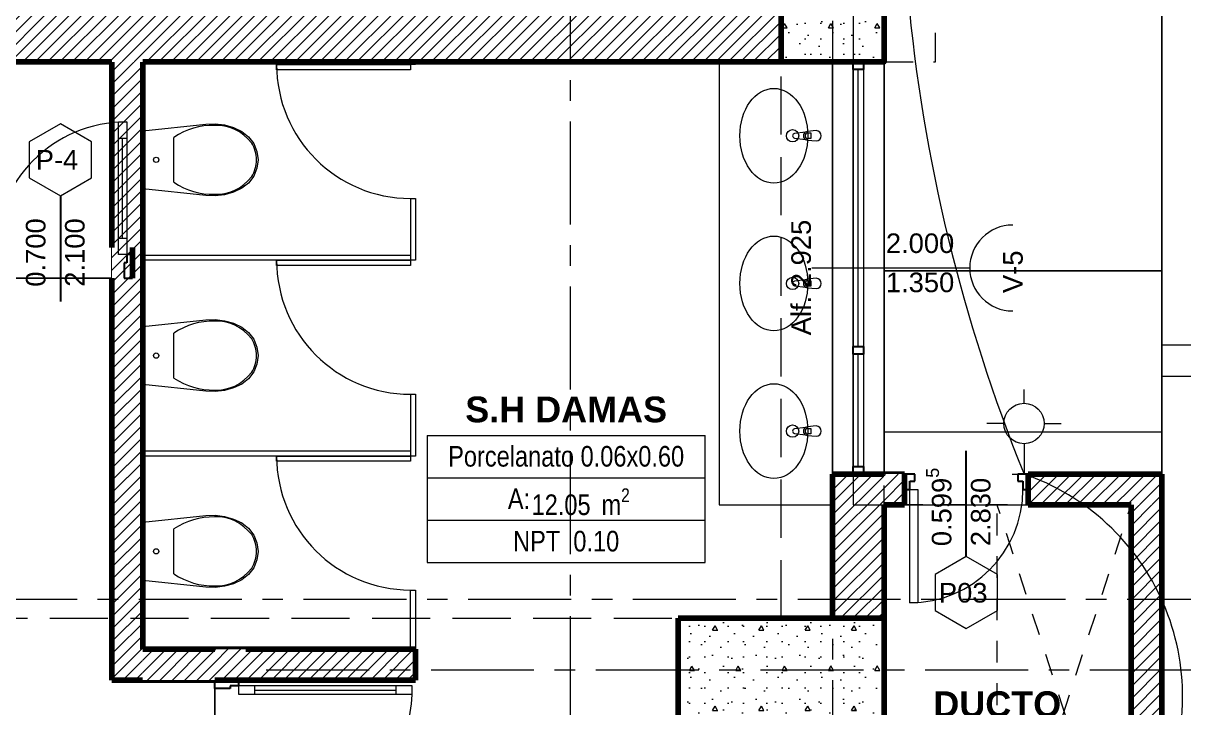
# Model space of a CAD drawing. Header units: inches. Extents: x 2704.1 to 2801.6, y 2415.6 to 2497.
# Drawn here: x 2760.24 to 2765.88, y 2442.35 to 2445.67 of the extents above; entities that cross this region are included whole.
import ezdxf
from ezdxf.lldxf.tags import DXFTag

# ---------------------------------------------------------------- set-up
doc = ezdxf.new("R2010")
doc.units = ezdxf.units.IN
doc.set_wipeout_variables(frame=1)
for name, pattern in [('Hidden Line', [0.391222, 0.282222, -0.109]), ('Línea Oculta', [0.195611, 0.141111, -0.0545]), ('Oculto', [0.15875, 0.105833, -0.052917]), ('Punto & Raya', [0.65, 0.5, -0.075, 0, -0.075]), ('Rayas', [0.1, 0.05, -0.05]), ('Wipeout_Contour', [1, 0, -1])]:
    doc.linetypes.add(name, pattern=pattern)
doc.layers.add('00_IE_Luminarias', color=6, linetype='Continuous', lineweight=30)
doc.layers.add('ALUMBRADO_PVC', color=6, linetype='PVC1', lineweight=30)
for name, color, linetype in [('02 _ ARQ _ ALB _ Ejes Generales', 7, 'Continuous'), ('02 _ ARQ _ ZON _ Espacio.3D', 7, 'Continuous'), ('08 _ STR _ EXT _ 06 Columnas', 7, 'Continuous'), ('08 _ STR _ EXT _ 07 Losa Aligerada', 7, 'Continuous'), ('08 _ STR _ EXT _ 09 Vigas', 7, 'Continuous'), ('08 _ STR _ EXT _ 10 Vereda Exterior', 7, 'Continuous'), ('08 _ STR _ EXT _ Estacionamiento-Pavimento', 7, 'Continuous'), ('Dibujo 2D - General', 7, 'Continuous'), ('ESQUEMAS', 7, 'Continuous'), ('Estructura - 03 LOSA', 7, 'Continuous'), ('Estructura - 04 MURO', 7, 'Continuous'), ('Interior - Equipamiento', 7, 'Continuous'), ('Interior - Sanitarios', 7, 'Continuous'), ('Marcador - Secciones', 251, 'Continuous'), ('Notas - Textos', 7, 'Continuous')]:
    doc.layers.add(name, color=color, linetype=linetype)
doc.styles.add('Estilo_Generado_4', font='swisse.ttf')
doc.styles.add('Estilo_Generado_8', font='arialbd.ttf')
doc.styles.add('Estilo_Generado_9', font='ARIALN.TTF')
doc.styles.add('{18b73a54-fa43-428c-adcb-c1c7bbdf2c84}', font='Simplex.shx')
tags = doc.linetypes.add('PVC1', pattern='A,1,-0.19772,["PVC",{18b73a54-fa43-428c-adcb-c1c7bbdf2c84},S=0.13,R=0,X=0,Y=-0.061851],-0.507647', length=1.705367).pattern_tags.tags
tags[6] = DXFTag(74, 10)
pattern_1 = [(45, (2712.85563, 2425.385773), (-0.030052038, 0.030052038), [])]
pattern_2 = [(0, (2712.85563, 2425.38577), (0, 0.3897114), [0.024375, -0.200625]), (0, (2712.96813, 2425.58063), (0, 0.3897114), [0.024375, -0.200625]), (60, (2712.85563, 2425.38577), (-0.3375, 0.1948557), [0.024375, -0.200625]), (60, (2713.08063, 2425.38577), (-0.3375, 0.1948557), [0.024375, -0.200625]), (120, (2712.88, 2425.38577), (0.3375, 0.1948557), [0.024375, -0.200625]), (120, (2713.105, 2425.38577), (0.3375, 0.1948557), [0.024375, -0.200625]), (0, (2712.85563, 2425.42327), (0, 0.075), [0, -0.075, 0, -0.1125]), (45, (2712.89313, 2425.42327), (-0.05303301, 0.05303301), [0, -0.05625, 0, -0.09375])]

# ---------------------------------------------------------------- blocks, each defined once
blk = doc.blocks.new('ss')
at = {"layer": '00_IE_Luminarias', "linetype": 'Continuous', "lineweight": 13}
for p, q in [((-785.2422, -1530.1635, 0), (-785.2422, -1530.0807, 0)), ((-784.997, -1530.3193, 0), (-784.997, -1530.2039, 0)), ((-785.3403, -1530.2616, 0), (-785.4071, -1530.2616, 0)), ((-785.1441, -1530.2616, 0), (-784.997, -1530.2616, 0)), ((-785.2422, -1530.3597, 0), (-785.2422, -1530.4425, 0))]:
    blk.add_line(p, q, dxfattribs=at)
blk.add_circle((-785.2422, -1530.2616, 0), 0.0981, dxfattribs=at)

msp = doc.modelspace()

# ---------------------------------------------------------------- hatches: boundary and pattern name
at = {"layer": '08 _ STR _ EXT _ 10 Vereda Exterior', "linetype": 'Continuous', "lineweight": 13}
h = msp.add_hatch(dxfattribs=at)
h.set_pattern_fill('RETÍCULA_100X100_0002', color=251, style=0, pattern_type=2)
h.set_pattern_definition([(360, (2716.613, 2443.6885), (0, 2.53199), []), (90, (2716.613, 2443.6885), (-3.6, 0), [])])
h.paths.add_polyline_path([(2715.0256, 2429.0071), (2717.1469, 2426.8858), (2722.1756, 2426.8858), (2722.1756, 2431.8858), (2753.3756, 2431.8858), (2753.3756, 2426.8858), (2765.7756, 2426.8858), (2765.7756, 2444.4717), (2764.4256, 2444.4717), (2764.4256, 2432.5858), (2721.9256, 2432.5858), (2721.9256, 2433.2358), (2719.3758, 2433.2358, -0.414214), (2719.1257, 2433.4858), (2719.1257, 2434.2358, -0.414213), (2719.3758, 2434.4858), (2721.9256, 2434.4858), (2721.9256, 2437.3858), (2719.3758, 2437.3858, -0.414214), (2719.1257, 2437.6358), (2719.1257, 2438.3858, -0.414213), (2719.3758, 2438.6358), (2721.9256, 2438.6358), (2721.9256, 2441.5358), (2719.3757, 2441.5358, -0.414214), (2719.1257, 2441.7858), (2719.1257, 2442.5358, -0.414213), (2719.3757, 2442.7858), (2721.6256, 2442.7858), (2721.6262, 2446.4357), (2715.0256, 2446.4357)])

# ---------------------------------------------------------------- linework, layer by layer
at = {"layer": '02 _ ARQ _ ZON _ Espacio.3D', "color": 252, "linetype": 'Continuous', "lineweight": 13}
for p, q in [((2762.2067, 2443.6735), (2762.2067, 2443.0559)), ((2762.2067, 2443.6735), (2763.557, 2443.6735)), ((2763.557, 2443.0559), (2763.557, 2443.6735)), ((2762.2067, 2443.4677), (2763.557, 2443.4677)), ((2762.2067, 2443.2618), (2763.557, 2443.2618)), ((2762.2067, 2443.0559), (2763.557, 2443.0559))]:
    msp.add_line(p, q, dxfattribs=at)
at = {"layer": '02 _ ARQ _ ZON _ Espacio.3D', "color": 254, "linetype": 'Continuous', "lineweight": 0, "flags": 128}
msp.add_lwpolyline([(2750.6256, 2432.8358), (2756.5256, 2432.8358), (2756.5256, 2433.0858), (2756.9256, 2433.0858), (2756.9256, 2433.4858), (2757.1756, 2433.4858), (2757.1756, 2441.4858), (2756.9256, 2441.4858), (2756.9256, 2442.2858), (2756.3256, 2442.2858), (2756.3256, 2442.7858), (2757.4256, 2442.7858), (2757.4256, 2441.6358), (2758.6256, 2441.6358), (2758.6256, 2440.923), (2760.2756, 2440.923), (2760.2756, 2440.5795), (2761.1756, 2440.5795), (2761.1756, 2440.923), (2761.1756, 2442.4858), (2760.6756, 2442.4858), (2760.6756, 2444.4358), (2758.5359, 2444.4358), (2758.5359, 2445.7358)], dxfattribs=at)
at = {"layer": '02 _ ARQ _ ZON _ Espacio.3D', "color": 9, "linetype": 'Continuous', "lineweight": 5, "flags": 128}
for points in [[(2758.6859, 2445.4858), (2758.6859, 2444.5858), (2759.9756, 2444.5858), (2759.9756, 2444.4358), (2760.6756, 2444.4358), (2760.6756, 2445.4858)], [(2760.8256, 2445.4858), (2760.8256, 2442.6357), (2762.1506, 2442.6357), (2762.1506, 2442.4857), (2761.1756, 2442.4857), (2761.1756, 2441.5857), (2764.1756, 2441.5857), (2764.1756, 2441.7858), (2763.9256, 2441.7858), (2763.9256, 2442.2858), (2763.4256, 2442.2858), (2763.4256, 2442.7858), (2764.1756, 2442.7858), (2764.1756, 2445.4858)]]:
    msp.add_lwpolyline(points, close=True, dxfattribs=at)
at = {"layer": '08 _ STR _ EXT _ 07 Losa Aligerada', "color": 254, "linetype": 'Rayas', "lineweight": 18, "flags": 128}
msp.add_lwpolyline([(2721.0256, 2453.325), (2720.5256, 2453.325), (2720.5256, 2431.1858), (2738.0909, 2431.1858), (2738.0909, 2432.5858), (2743.2871, 2432.5858), (2743.2871, 2431.3863), (2749.9256, 2431.3863), (2749.9256, 2428.7611), (2757.4256, 2428.7611), (2757.4256, 2431.4358), (2765.1756, 2431.4358), (2765.1756, 2440.3857), (2764.4256, 2440.3857), (2764.4256, 2443.4858), (2764.4256, 2443.4858), (2764.4256, 2445.7358), (2759.5256, 2445.7358), (2759.5256, 2447.7358), (2759.5256, 2447.9858), (2759.5256, 2449.8858), (2759.5256, 2450.1358), (2759.5256, 2452.1358), (2764.4256, 2452.1358), (2764.4256, 2455.0858), (2764.4256, 2455.0858), (2764.4256, 2460.5863), (2765.3756, 2460.5863), (2765.3756, 2466.4858), (2751.8109, 2466.4858), (2751.8109, 2466.1859), (2746.9035, 2466.1859), (2746.9035, 2465.8859), (2736.2256, 2465.8859), (2736.2256, 2469.2593), (2729.1255, 2469.2593), (2729.1255, 2465.2858), (2723.9757, 2465.2858), (2723.9757, 2466.3358), (2720.8756, 2466.3358), (2720.8756, 2463.0857), (2721.9256, 2463.0857), (2721.9256, 2459.2858), (2721.0256, 2459.2858)], close=True, dxfattribs=at)
at = {"layer": '08 _ STR _ EXT _ 07 Losa Aligerada', "color": 254, "linetype": 'Continuous', "lineweight": 18, "flags": 128}
msp.add_lwpolyline([(2721.9256, 2432.5858), (2764.4256, 2432.5858), (2764.4256, 2465.2858), (2721.9256, 2465.2858)], dxfattribs=at)
at = {"layer": '08 _ STR _ EXT _ 10 Vereda Exterior', "color": 7, "linetype": 'Continuous', "lineweight": 18, "flags": 128}
msp.add_lwpolyline([(2722.1756, 2431.8858), (2753.3756, 2431.8858), (2753.3756, 2426.8858), (2765.7756, 2426.8858), (2765.7756, 2444.4717), (2764.4256, 2444.4717), (2764.4256, 2432.5858), (2721.9256, 2432.5858)], dxfattribs=at)
at = {"layer": '08 _ STR _ EXT _ Estacionamiento-Pavimento', "color": 7, "linetype": 'Continuous', "lineweight": 18, "flags": 128}
msp.add_lwpolyline([(2721.9256, 2466.2358), (2765.7756, 2466.2358), (2765.7756, 2426.8858), (2782.6256, 2426.8858), (2782.6256, 2472.1702), (2769.0756, 2472.323), (2769.0756, 2476.2358), (2721.9256, 2476.2358)], close=True, dxfattribs=at)
at = {"layer": 'Dibujo 2D - General', "color": 252, "linetype": 'Oculto', "lineweight": 13}
msp.add_line((2764.9756, 2441.3357), (2764.9756, 2443.3357), dxfattribs=at)
at = {"layer": 'Estructura - 03 LOSA', "color": 7, "linetype": 'Continuous', "lineweight": 18, "flags": 128}
msp.add_lwpolyline([(2764.4256, 2465.2858), (2764.4256, 2444.4717), (2765.7756, 2444.4717), (2765.7756, 2466.2358)], dxfattribs=at)
at = {"layer": 'Estructura - 04 MURO', "color": 7, "linetype": 'Continuous', "lineweight": 80}
msp.add_line((2764.4256, 2445.4858), (2764.1756, 2445.4858), dxfattribs=at)
at = {"layer": 'Estructura - 04 MURO', "color": 165, "linetype": 'Continuous', "lineweight": 25}
for p, q in [((2764.2756, 2445.4483), (2764.2756, 2445.4858)), ((2764.3256, 2445.4483), (2764.2756, 2445.4483)), ((2764.3256, 2445.4858), (2764.3256, 2445.4483)), ((2764.2756, 2444.067), (2764.2756, 2444.1045)), ((2764.2756, 2444.1045), (2764.3256, 2444.1045)), ((2764.3256, 2444.1045), (2764.3256, 2444.067)), ((2764.3256, 2444.067), (2764.2756, 2444.067)), ((2764.2756, 2443.5233), (2764.3256, 2443.5233)), ((2764.5756, 2443.4508), (2764.5756, 2443.4858)), ((2765.0753, 2443.4858), (2765.0753, 2443.4508)), ((2761.2506, 2442.4456), (2761.1756, 2442.4456))]:
    msp.add_line(p, q, dxfattribs=at)
at = {"layer": 'Estructura - 04 MURO', "color": 165, "linetype": 'Continuous', "lineweight": 15}
for p, q in [((2764.2756, 2444.1045), (2764.2756, 2445.4483)), ((2764.3006, 2444.1045), (2764.3006, 2445.4483)), ((2764.3256, 2445.4483), (2764.3256, 2444.1045)), ((2764.8421, 2444.4858), (2764.0756, 2444.4858)), ((2764.2756, 2443.5233), (2764.2756, 2444.067)), ((2764.3006, 2443.5233), (2764.3006, 2444.067)), ((2764.3256, 2444.067), (2764.3256, 2443.5233)), ((2764.5906, 2443.4108), (2764.5906, 2442.8612)), ((2764.5906, 2442.8612), (2764.5506, 2442.8612)), ((2761.2906, 2442.4176), (2762.1346, 2442.4176))]:
    msp.add_line(p, q, dxfattribs=at)
at = {"layer": 'Estructura - 04 MURO', "color": 152, "linetype": 'Continuous', "lineweight": 25}
for p, q in [((2760.4256, 2444.8358), (2760.4256, 2444.3233)), ((2764.8254, 2443.0858), (2764.8254, 2443.5983))]:
    msp.add_line(p, q, dxfattribs=at)
at = {"layer": 'Estructura - 04 MURO', "color": 251, "linetype": 'Línea Oculta', "lineweight": 13, "flags": 128}
for points in [[(2764.6756, 2445.4858), (2764.6756, 2452.3858)], [(2764.4256, 2445.4858), (2764.6756, 2445.4858)]]:
    msp.add_lwpolyline(points, dxfattribs=at)
at = {"layer": 'Estructura - 04 MURO', "color": 251, "linetype": 'Continuous', "lineweight": 13, "flags": 128}
for points in [[(2760.4256, 2445.1858), (2760.274, 2445.0983), (2760.274, 2444.9233), (2760.4256, 2444.8358), (2760.5771, 2444.9233), (2760.5771, 2445.0983)], [(2764.8254, 2442.7358), (2764.977, 2442.8233), (2764.977, 2442.9983), (2764.8254, 2443.0858), (2764.6739, 2442.9983), (2764.6739, 2442.8233)]]:
    msp.add_lwpolyline(points, close=True, dxfattribs=at)
msp.add_lwpolyline([(2765.0506, 2444.6943, 1), (2765.0506, 2444.2774)], format="xyb", dxfattribs=at)
at = {"layer": 'Estructura - 04 MURO', "color": 165, "linetype": 'Continuous', "lineweight": 15, "flags": 128}
msp.add_lwpolyline([(2761.3706, 2442.4376), (2762.0546, 2442.4376)], dxfattribs=at)
at = {"layer": 'Interior - Equipamiento', "color": 175, "linetype": 'Continuous', "lineweight": 13, "flags": 128}
msp.add_lwpolyline([(2770.7756, 2443.9608), (2770.7756, 2444.1108), (2765.7756, 2444.1108), (2765.7756, 2443.9608)], close=True, dxfattribs=at)
at = {"layer": 'Interior - Sanitarios', "color": 205, "linetype": 'Continuous', "lineweight": 13}
for p, q in [((2763.6256, 2445.4857), (2763.6256, 2443.3358)), ((2763.6256, 2445.4857), (2764.1756, 2445.4857)), ((2764.1756, 2445.4857), (2764.1756, 2443.3358)), ((2764.0558, 2445.141), (2764.0707, 2445.141)), ((2764.0707, 2445.1138), (2764.0558, 2445.1138)), ((2764.0707, 2445.141), (2764.0707, 2445.1138)), ((2764.0558, 2444.4243), (2764.0707, 2444.4243)), ((2764.0707, 2444.4243), (2764.0707, 2444.3971)), ((2764.0707, 2444.3971), (2764.0558, 2444.3971)), ((2764.0558, 2443.7077), (2764.0707, 2443.7077)), ((2764.0707, 2443.7077), (2764.0707, 2443.6805)), ((2764.0707, 2443.6805), (2764.0558, 2443.6805)), ((2763.6256, 2443.3358), (2764.1756, 2443.3358))]:
    msp.add_line(p, q, dxfattribs=at)
at = {"layer": 'Interior - Sanitarios', "color": 251, "linetype": 'Continuous', "lineweight": 13}
for p, q in [((2760.977, 2445.0107), (2760.977, 2445.1196)), ((2760.977, 2444.9018), (2760.977, 2445.0107)), ((2760.977, 2444.0607), (2760.977, 2444.1696)), ((2760.977, 2443.9518), (2760.977, 2444.0607)), ((2760.977, 2443.1107), (2760.977, 2443.2196)), ((2760.977, 2443.0018), (2760.977, 2443.1107))]:
    msp.add_line(p, q, dxfattribs=at)
at = {"layer": 'Interior - Sanitarios', "color": 175, "linetype": 'Continuous', "lineweight": 13}
for p, q in [((2762.1256, 2444.8232), (2762.1506, 2444.8232)), ((2762.1256, 2444.8232), (2762.1256, 2444.5232)), ((2762.1506, 2444.8232), (2762.1506, 2444.5232)), ((2762.1256, 2443.8732), (2762.1506, 2443.8732)), ((2762.1256, 2443.8732), (2762.1256, 2443.5732)), ((2762.1506, 2443.8732), (2762.1506, 2443.5732))]:
    msp.add_line(p, q, dxfattribs=at)
at = {"layer": 'Interior - Sanitarios', "color": 7, "linetype": 'Continuous', "lineweight": 13, "flags": 128}
for points in [[(2762.1256, 2445.4482), (2761.4756, 2445.4482), (2761.4756, 2445.4732), (2762.1256, 2445.4732)], [(2762.1256, 2444.4982), (2761.4756, 2444.4982), (2761.4756, 2444.5232), (2762.1256, 2444.5232)], [(2762.1256, 2443.5482), (2761.4756, 2443.5482), (2761.4756, 2443.5732), (2762.1256, 2443.5732)]]:
    msp.add_lwpolyline(points, close=True, dxfattribs=at)
at = {"layer": 'Interior - Sanitarios', "color": 175, "linetype": 'Continuous', "lineweight": 13, "flags": 128}
for points in [[(2762.1506, 2445.4732), (2762.1256, 2445.4732), (2762.1256, 2445.4857), (2762.1506, 2445.4857)], [(2762.1506, 2442.6357), (2762.1256, 2442.6357), (2762.1256, 2442.9232), (2762.1506, 2442.9232)]]:
    msp.add_lwpolyline(points, close=True, dxfattribs=at)
at = {"layer": 'Interior - Sanitarios', "color": 251, "linetype": 'Continuous', "lineweight": 13, "flags": 128}
for points in [[(2761.2223, 2445.1801), (2761.2659, 2445.1677), (2761.3069, 2445.1487), (2761.3395, 2445.1231), (2761.3644, 2445.0901), (2761.3802, 2445.0518), (2761.3856, 2445.0107), (2761.3802, 2444.9697), (2761.3644, 2444.9313), (2761.3395, 2444.8983), (2761.3069, 2444.8727), (2761.2659, 2444.8537), (2761.2223, 2444.8413), (2761.1774, 2444.8358), (2761.1322, 2444.8374), (2760.8256, 2444.8697), (2760.8256, 2445.1517), (2761.1322, 2445.1841), (2761.1774, 2445.1856)], [(2761.2223, 2444.2301), (2761.2659, 2444.2177), (2761.3069, 2444.1987), (2761.3395, 2444.1731), (2761.3644, 2444.1401), (2761.3802, 2444.1018), (2761.3856, 2444.0607), (2761.3802, 2444.0197), (2761.3644, 2443.9813), (2761.3395, 2443.9483), (2761.3069, 2443.9227), (2761.2659, 2443.9037), (2761.2223, 2443.8913), (2761.1774, 2443.8858), (2761.1322, 2443.8874), (2760.8256, 2443.9197), (2760.8256, 2444.2017), (2761.1322, 2444.2341), (2761.1774, 2444.2356)], [(2761.2223, 2443.2801), (2761.2659, 2443.2677), (2761.3069, 2443.2487), (2761.3395, 2443.2231), (2761.3644, 2443.1901), (2761.3802, 2443.1518), (2761.3856, 2443.1107), (2761.3802, 2443.0697), (2761.3644, 2443.0313), (2761.3395, 2442.9983), (2761.3069, 2442.9727), (2761.2659, 2442.9537), (2761.2223, 2442.9413), (2761.1774, 2442.9358), (2761.1322, 2442.9374), (2760.8256, 2442.9697), (2760.8256, 2443.2517), (2761.1322, 2443.2841), (2761.1774, 2443.2856)]]:
    msp.add_lwpolyline(points, close=True, dxfattribs=at)
at = {"layer": 'Interior - Sanitarios', "color": 205, "linetype": 'Continuous', "lineweight": 13, "flags": 128}
for points in [[(2764.0956, 2445.1524), (2764.0536, 2445.1484, 0.12102), (2764.0441, 2445.1451), (2763.9912, 2445.1385, 0.882566), (2763.9912, 2445.1163), (2764.0441, 2445.1097, 0.12102), (2764.0536, 2445.1064), (2764.0956, 2445.1024, 1)], [(2764.0956, 2444.4357), (2764.0536, 2444.4317, 0.12102), (2764.0441, 2444.4285), (2763.9912, 2444.4218, 0.882566), (2763.9912, 2444.3996), (2764.0441, 2444.393, 0.12102), (2764.0536, 2444.3897), (2764.0956, 2444.3857, 1)], [(2764.0956, 2443.7191), (2764.0536, 2443.7151, 0.12102), (2764.0441, 2443.7118), (2763.9912, 2443.7052, 0.882566), (2763.9912, 2443.683), (2764.0441, 2443.6764, 0.12102), (2764.0536, 2443.6731), (2764.0956, 2443.6691, 1)]]:
    msp.add_lwpolyline(points, format="xyb", close=True, dxfattribs=at)
at = {"layer": 'Interior - Sanitarios', "color": 175, "linetype": 'Continuous', "lineweight": 13, "flags": 128}
for points in [[(2760.8256, 2444.5232), (2760.8256, 2444.5482), (2762.1256, 2444.5482)], [(2760.8256, 2443.5732), (2760.8256, 2443.5982), (2762.1256, 2443.5982)]]:
    msp.add_lwpolyline(points, dxfattribs=at)
at = {"layer": 'Interior - Sanitarios', "color": 205, "linetype": 'Continuous', "lineweight": 13}
for centre in [(2763.9817, 2445.1274), (2763.9817, 2444.4107), (2763.9817, 2443.6941)]:
    msp.add_circle(centre, 0.03, dxfattribs=at)
at = {"layer": 'Interior - Sanitarios', "color": 251, "linetype": 'Continuous', "lineweight": 13}
for centre in [(2760.8906, 2445.0107), (2760.8906, 2444.0607), (2760.8906, 2443.1107)]:
    msp.add_circle(centre, 0.0127, dxfattribs=at)
at = {"layer": 'Interior - Sanitarios', "color": 175, "linetype": 'Continuous', "lineweight": 13}
for centre, radius, start, end in [((2762.1256, 2445.4732), 0.65, 180, 270), ((2764.0555, 2445.1274), 0.0211, 122.771, 237.229), ((2764.0558, 2445.1274), 0.0136, 90, 270), ((2762.1256, 2444.5232), 0.65, 180, 270), ((2764.0555, 2444.4107), 0.0211, 122.771, 237.229), ((2764.0558, 2444.4107), 0.0136, 90, 270), ((2764.0555, 2443.6941), 0.0211, 122.771, 237.229), ((2764.0558, 2443.6941), 0.0136, 90, 270), ((2762.1256, 2443.5732), 0.65, 180, 270)]:
    msp.add_arc(centre, radius, start, end, dxfattribs=at)
at = {"layer": 'Interior - Sanitarios', "color": 205, "linetype": 'Continuous', "lineweight": 13}
for centre in [(2763.8906, 2445.1274), (2763.8906, 2444.4107), (2763.8906, 2443.6941)]:
    msp.add_ellipse(centre, major_axis=(0, 0.23), ratio=0.717391, dxfattribs=at)
at = {"layer": 'Interior - Sanitarios', "color": 251, "linetype": 'Continuous', "lineweight": 13}
for centre, major_axis, start_param, end_param in [((2761.165, 2444.7526), (0, 0.4253), 6.259569, 6.81259), ((2761.1864, 2444.9212), (0, 0.2569), 5.438328, 6.338917), ((2761.2568, 2445.0099), (0, 0.1385), 4.71825, 5.344893), ((2761.2568, 2445.0115), (0, 0.1385), 4.079884, 4.706528), ((2761.1864, 2445.1002), (0, 0.2569), 3.085865, 3.986454), ((2761.165, 2445.2688), (0, 0.4253), 2.61219, 3.165211), ((2761.165, 2443.8026), (0, 0.4253), 6.259569, 6.81259), ((2761.1864, 2443.9712), (0, 0.2569), 5.438328, 6.338917), ((2761.2568, 2444.0599), (0, 0.1385), 4.71825, 5.344893), ((2761.2568, 2444.0615), (0, 0.1385), 4.079884, 4.706528), ((2761.1864, 2444.1502), (0, 0.2569), 3.085865, 3.986454), ((2761.165, 2444.3188), (0, 0.4253), 2.61219, 3.165211), ((2761.165, 2442.8526), (0, 0.4253), 6.259569, 6.81259), ((2761.1864, 2443.0212), (0, 0.2569), 5.438328, 6.338917), ((2761.2568, 2443.1099), (0, 0.1385), 4.71825, 5.344893), ((2761.2568, 2443.1115), (0, 0.1385), 4.079884, 4.706528), ((2761.1864, 2443.2002), (0, 0.2569), 3.085865, 3.986454), ((2761.165, 2443.3688), (0, 0.4253), 2.61219, 3.165211)]:
    msp.add_ellipse(centre, major_axis=major_axis, ratio=0.875546, start_param=start_param, end_param=end_param, dxfattribs=at)

# ---------------------------------------------------------------- texts
at = {"layer": '02 _ ARQ _ ZON _ Espacio.3D', "color": 252, "lineweight": 25, "attachment_point": 2}
for s, insert, char_height, style in [('\\A1;{\\pqc;\\pt0;\\fArial|b1|i0|c0|p34;S.H DAMAS}', (2762.8818, 2443.862), 0.125, 'Estilo_Generado_8'), ('\\A1;{\\pqc;\\pt0;\\fArial Narrow|b0|i0|c0|p34;Porcelanato 0.06x0.60}', (2762.8818, 2443.6221), 0.1, 'Estilo_Generado_9'), ('\\A1;{\\pqc;\\pt0;\\fArial Narrow|b0|i0|c0|p34;A: }', (2762.6527, 2443.4158), 0.1, 'Estilo_Generado_9'), ('\\A1;{\\pqc;\\pt0,0.3;\\fArial Narrow|b0|i0|c0|p34;12.05\\fArial Narrow|b0|i0|c0|p34;\\A1{\\H.66x;\\S^  ;}\\fArial Narrow|b0|i0|c0|p34; m\\fArial Narrow|b0|i0|c0|p34;\\A1{\\H.66x;\\S2^  ;}}', (2762.9524, 2443.4162), 0.1, 'Estilo_Generado_9'), ('\\A1;{\\pqc;\\pt0;\\fArial Narrow|b0|i0|c0|p34;NPT  0.10}', (2762.8818, 2443.2103), 0.1, 'Estilo_Generado_9')]:
    msp.add_mtext(s, dxfattribs=dict(at, insert=insert, char_height=char_height, style=style))
at = {"layer": 'Estructura - 04 MURO', "color": 251, "lineweight": 25, "char_height": 0.095, "attachment_point": 7, "style": 'Estilo_Generado_4'}
for s, insert in [('\\A1;{\\pql;\\pt0;\\fSwis721 Ex BT|b0|i0|c0|p34;P-4\\fSwis721 Ex BT|b0|i0|c0|p34;\\fSwis721 Ex BT|b0|i0|c0|p34;\\fSwis721 Ex BT|b0|i0|c0|p34;}', (2760.3057, 2444.9633)), ('\\A1;{\\pql;\\pt0;\\fSwis721 Ex BT|b0|i0|c0|p34;2.000\\fSwis721 Ex BT|b0|i0|c0|p34;\\A1{\\H.66x;\\S^  ;}\\fSwis721 Ex BT|b0|i0|c0|p34;\\fSwis721 Ex BT|b0|i0|c0|p34;}', (2764.4347, 2444.5308)), ('\\A1;{\\pql;\\pt0;\\fSwis721 Ex BT|b0|i0|c0|p34;1.350\\fSwis721 Ex BT|b0|i0|c0|p34;\\A1{\\H.66x;\\S^  ;}\\fSwis721 Ex BT|b0|i0|c0|p34;\\fSwis721 Ex BT|b0|i0|c0|p34;}', (2764.4347, 2444.3408)), ('\\A1;{\\pql;\\pt0;\\fSwis721 Ex BT|b0|i0|c0|p34;P03\\fSwis721 Ex BT|b0|i0|c0|p34;\\fSwis721 Ex BT|b0|i0|c0|p34;\\fSwis721 Ex BT|b0|i0|c0|p34;}', (2764.6921, 2442.8609))]:
    msp.add_mtext(s, dxfattribs=dict(at, insert=insert))
at = {"layer": 'Estructura - 04 MURO', "color": 251, "lineweight": 25, "char_height": 0.095, "attachment_point": 7, "rotation": 90, "style": 'Estilo_Generado_4'}
for s, insert in [('\\A1;{\\pql;\\pt0;\\fSwis721 Ex BT|b0|i0|c0|p34;0.700\\fSwis721 Ex BT|b0|i0|c0|p34;\\A1{\\H.66x;\\S^  ;}\\fSwis721 Ex BT|b0|i0|c0|p34;\\fSwis721 Ex BT|b0|i0|c0|p34;}', (2760.3806, 2444.3949)), ('\\A1;{\\pql;\\pt0;\\fSwis721 Ex BT|b0|i0|c0|p34;2.100\\fSwis721 Ex BT|b0|i0|c0|p34;\\A1{\\H.66x;\\S^  ;}\\fSwis721 Ex BT|b0|i0|c0|p34;\\fSwis721 Ex BT|b0|i0|c0|p34;}', (2760.5706, 2444.3949)), ('\\A1;{\\pql;\\pt0;\\fSwis721 Ex BT|b0|i0|c0|p34;Alf. 2.925\\fSwis721 Ex BT|b0|i0|c0|p34;\\A1{\\H.66x;\\S^  ;}\\fSwis721 Ex BT|b0|i0|c0|p34;\\fSwis721 Ex BT|b0|i0|c0|p34;}', (2764.0982, 2444.1592)), ('\\A1;{\\pql;\\pt0;\\fSwis721 Ex BT|b0|i0|c0|p34;V-5\\fSwis721 Ex BT|b0|i0|c0|p34;\\fSwis721 Ex BT|b0|i0|c0|p34;\\fSwis721 Ex BT|b0|i0|c0|p34;}', (2765.1006, 2444.3642)), ('\\A1;{\\pql;\\pt0;\\fSwis721 Ex BT|b0|i0|c0|p34;0.599\\fSwis721 Ex BT|b0|i0|c0|p34;\\A1{\\H.66x;\\S5^  ;}\\fSwis721 Ex BT|b0|i0|c0|p34;\\fSwis721 Ex BT|b0|i0|c0|p34;}', (2764.7805, 2443.1358)), ('\\A1;{\\pql;\\pt0;\\fSwis721 Ex BT|b0|i0|c0|p34;2.830\\fSwis721 Ex BT|b0|i0|c0|p34;\\A1{\\H.66x;\\S^  ;}\\fSwis721 Ex BT|b0|i0|c0|p34;\\fSwis721 Ex BT|b0|i0|c0|p34;}', (2764.9704, 2443.1358))]:
    msp.add_mtext(s, dxfattribs=dict(at, insert=insert))
at = {"layer": 'Notas - Textos', "color": 251, "linetype": 'Continuous', "lineweight": 25, "insert": (2764.9756, 2442.4317), "char_height": 0.125, "attachment_point": 2, "line_spacing_factor": 0.924085, "style": 'Estilo_Generado_8'}
msp.add_mtext('\\A1;{\\pqc;\\fArial|b1|i0|c0|p34;DUCTO \\P\\pqc;\\fArial|b1|i0|c0|p34;INSTAL.}', dxfattribs=at)

# ---------------------------------------------------------------- next in the draw order: wipeouts: each hides what was drawn before it
at = {"color": 254, "linetype": 'Wipeout_Contour', "lineweight": 0, "ltscale": 217.692052}
msp.add_wipeout([(2764.1756, 2442.7858), (2764.4256, 2442.7858), (2764.4256, 2443.4858), (2764.1756, 2443.4858)], dxfattribs=at).dxf.layer = 'Estructura - 04 MURO'
at = {"color": 254, "linetype": 'Wipeout_Contour', "lineweight": 0, "ltscale": 168.098357}
msp.add_wipeout([(2765.6256, 2443.3358), (2765.7756, 2443.4858), (2765.6256, 2443.4858)], dxfattribs=at).dxf.layer = 'Estructura - 04 MURO'
at = {"color": 254, "linetype": 'Wipeout_Contour', "lineweight": 0, "ltscale": 152.057372}
msp.add_wipeout([(2760.8256, 2442.6358), (2760.6756, 2442.4858), (2760.8256, 2442.4858)], dxfattribs=at).dxf.layer = 'Estructura - 04 MURO'
at = {"color": 254, "linetype": 'Wipeout_Contour', "lineweight": 0, "ltscale": 207.252359}
msp.add_wipeout([(2761.3256, 2442.4857), (2762.1506, 2442.4857), (2762.1506, 2442.6357), (2761.3256, 2442.6357)], dxfattribs=at).dxf.layer = 'Estructura - 04 MURO'

# ---------------------------------------------------------------- next in the draw order: hatches: boundary and pattern name
at = {"layer": '08 _ STR _ EXT _ 06 Columnas', "linetype": 'Continuous', "lineweight": 9}
h = msp.add_hatch(dxfattribs=at)
h.set_pattern_fill('HORMIGÓN_EN_MASA_0002', style=0, pattern_type=2)
h.set_pattern_definition(pattern_2)
h.paths.add_polyline_path([(2763.4256, 2442.7858), (2763.4256, 2442.2858), (2763.9256, 2442.2858), (2763.9256, 2441.7858), (2764.4256, 2441.7858), (2764.4256, 2442.7858)])
at = {"layer": 'Estructura - 04 MURO', "linetype": 'Continuous', "lineweight": 5}
h = msp.add_hatch(dxfattribs=at)
h.set_pattern_fill('LADRILLO_COMÚN_0002', color=252, style=0, pattern_type=2)
h.set_pattern_definition(pattern_1)
h.paths.add_polyline_path([(2764.1756, 2442.7858), (2764.4256, 2442.7858), (2764.4256, 2443.4858), (2764.1756, 2443.4858)])
h = msp.add_hatch(dxfattribs=at)
h.set_pattern_fill('LADRILLO_COMÚN_0002', color=252, style=0, pattern_type=2)
h.set_pattern_definition(pattern_1)
h.paths.add_polyline_path([(2765.6256, 2443.3358), (2765.7756, 2443.4858), (2765.6256, 2443.4858)])
h = msp.add_hatch(dxfattribs=at)
h.set_pattern_fill('LADRILLO_COMÚN_0002', color=252, style=0, pattern_type=2)
h.set_pattern_definition(pattern_1)
h.paths.add_polyline_path([(2760.8256, 2442.6358), (2760.6756, 2442.4858), (2760.8256, 2442.4858)])
h = msp.add_hatch(dxfattribs=at)
h.set_pattern_fill('LADRILLO_COMÚN_0002', color=252, style=0, pattern_type=2)
h.set_pattern_definition(pattern_1)
h.paths.add_polyline_path([(2761.3256, 2442.4857), (2762.1506, 2442.4857), (2762.1506, 2442.6357), (2761.3256, 2442.6357)])

# ---------------------------------------------------------------- next in the draw order: linework, layer by layer
at = {"layer": '02 _ ARQ _ ALB _ Ejes Generales', "color": 251, "linetype": 'Punto & Raya', "lineweight": 13}
msp.add_line((2764.1756, 2471.2858), (2764.1756, 2427.4358), dxfattribs=at)
at = {"layer": '08 _ STR _ EXT _ 06 Columnas', "color": 7, "linetype": 'Continuous', "lineweight": 80, "flags": 128}
msp.add_lwpolyline([(2763.4256, 2442.7858), (2764.4256, 2442.7858), (2764.4256, 2441.7858), (2763.9256, 2441.7858), (2763.9256, 2442.2858), (2763.4256, 2442.2858)], close=True, dxfattribs=at)
at = {"layer": 'Estructura - 04 MURO', "color": 165, "linetype": 'Continuous', "lineweight": 15}
for p, q in [((2764.1756, 2443.4858), (2764.1756, 2445.4858)), ((2764.4256, 2443.4858), (2764.4256, 2445.4858)), ((2761.3706, 2442.4176), (2761.3706, 2442.4576)), ((2762.0546, 2442.4576), (2762.0546, 2442.4176)), ((2762.1346, 2442.4176), (2762.1346, 2442.4576))]:
    msp.add_line(p, q, dxfattribs=at)
at = {"layer": 'Estructura - 04 MURO', "color": 165, "linetype": 'Continuous', "lineweight": 25}
for p, q in [((2764.2756, 2443.4858), (2764.2756, 2443.5233)), ((2764.3256, 2443.5233), (2764.3256, 2443.4858))]:
    msp.add_line(p, q, dxfattribs=at)
at = {"layer": 'Estructura - 04 MURO', "color": 7, "linetype": 'Continuous', "lineweight": 80}
msp.add_line((2764.5256, 2443.4858), (2764.1756, 2443.4858), dxfattribs=at)
at = {"layer": 'Estructura - 04 MURO', "color": 7, "linetype": 'Continuous', "lineweight": 80, "flags": 128}
for points in [[(2764.1756, 2443.4858), (2764.1756, 2442.7858)], [(2764.4256, 2442.7858), (2764.4256, 2443.3358)], [(2762.1506, 2442.4857), (2762.1506, 2442.6357)], [(2761.3256, 2442.4857), (2762.1506, 2442.4857)]]:
    msp.add_lwpolyline(points, dxfattribs=at)

# ---------------------------------------------------------------- next in the draw order: wipeouts: each hides what was drawn before it
at = {"color": 254, "linetype": 'Wipeout_Contour', "lineweight": 0, "ltscale": 205.686737}
msp.add_wipeout([(2760.8256, 2442.6358), (2760.8256, 2445.4858), (2760.6756, 2445.4858), (2760.6756, 2442.6358)], dxfattribs=at).dxf.layer = 'Estructura - 04 MURO'
at = {"color": 254, "linetype": 'Wipeout_Contour', "lineweight": 0, "ltscale": 218.714096}
msp.add_wipeout([(2764.4256, 2443.4858), (2764.4256, 2443.3358), (2764.5256, 2443.3358), (2764.5256, 2443.4858)], dxfattribs=at).dxf.layer = 'Estructura - 04 MURO'
at = {"color": 254, "linetype": 'Wipeout_Contour', "lineweight": 0, "ltscale": 221.562137}
msp.add_wipeout([(2765.6256, 2443.3358), (2765.6256, 2440.5357), (2765.7756, 2440.5357), (2765.7756, 2443.3358)], dxfattribs=at).dxf.layer = 'Estructura - 04 MURO'

# ---------------------------------------------------------------- next in the draw order: hatches: boundary and pattern name
at = {"layer": 'Estructura - 04 MURO', "linetype": 'Continuous', "lineweight": 5}
h = msp.add_hatch(dxfattribs=at)
h.set_pattern_fill('LADRILLO_COMÚN_0002', color=252, style=0, pattern_type=2)
h.set_pattern_definition(pattern_1)
h.paths.add_polyline_path([(2760.8256, 2442.6358), (2760.8256, 2445.4858), (2760.6756, 2445.4858), (2760.6756, 2442.6358)])
h = msp.add_hatch(dxfattribs=at)
h.set_pattern_fill('LADRILLO_COMÚN_0002', color=252, style=0, pattern_type=2)
h.set_pattern_definition(pattern_1)
h.paths.add_polyline_path([(2764.4256, 2443.4858), (2764.4256, 2443.3358), (2764.5256, 2443.3358), (2764.5256, 2443.4858)])
h = msp.add_hatch(dxfattribs=at)
h.set_pattern_fill('LADRILLO_COMÚN_0002', color=252, style=0, pattern_type=2)
h.set_pattern_definition(pattern_1)
h.paths.add_polyline_path([(2765.6256, 2443.3358), (2765.6256, 2440.5357), (2765.7756, 2440.5357), (2765.7756, 2443.3358)])

# ---------------------------------------------------------------- next in the draw order: linework, layer by layer
at = {"layer": '02 _ ARQ _ ALB _ Ejes Generales', "color": 251, "linetype": 'Punto & Raya', "lineweight": 13}
msp.add_line((2761.4256, 2442.5358), (2768.4256, 2442.5358), dxfattribs=at)
at = {"layer": '08 _ STR _ EXT _ 09 Vigas', "color": 251, "linetype": 'Hidden Line', "lineweight": 13}
for p, q in [((2764.4256, 2432.5858), (2764.4256, 2446.0858)), ((2722.4256, 2442.7858), (2763.9256, 2442.7858))]:
    msp.add_line(p, q, dxfattribs=at)
at = {"layer": 'Dibujo 2D - General', "color": 252, "linetype": 'Oculto', "lineweight": 13}
msp.add_line((2765.0253, 2443.3358), (2764.4256, 2443.3358), dxfattribs=at)
at = {"layer": 'Estructura - 04 MURO', "color": 165, "linetype": 'Continuous', "lineweight": 15}
for p, q in [((2760.7076, 2445.1948), (2760.7476, 2445.1948)), ((2760.7076, 2444.5508), (2760.7076, 2445.1948)), ((2760.7476, 2445.1948), (2760.7476, 2444.5508)), ((2760.7476, 2445.1148), (2760.7076, 2445.1148)), ((2760.7076, 2444.6308), (2760.7476, 2444.6308)), ((2760.7476, 2444.5508), (2760.7076, 2444.5508)), ((2764.5506, 2442.8612), (2764.5506, 2443.4108)), ((2764.5506, 2443.4108), (2764.5906, 2443.4108))]:
    msp.add_line(p, q, dxfattribs=at)
at = {"layer": 'Estructura - 04 MURO', "color": 165, "linetype": 'Continuous', "lineweight": 25}
for p, q in [((2760.7756, 2444.5508), (2760.7476, 2444.5508)), ((2760.7476, 2444.5508), (2760.7476, 2444.5108)), ((2760.7756, 2444.4358), (2760.7756, 2444.5508)), ((2760.7476, 2444.5108), (2760.7356, 2444.5108)), ((2760.7356, 2444.5108), (2760.7356, 2444.4358)), ((2760.7356, 2444.4358), (2760.7756, 2444.4358)), ((2764.5256, 2443.4858), (2764.5256, 2443.4108)), ((2764.5756, 2443.4858), (2764.5256, 2443.4858)), ((2764.5256, 2443.4108), (2764.5506, 2443.4108)), ((2764.5506, 2443.4108), (2764.5506, 2443.4508)), ((2764.5506, 2443.4508), (2764.5756, 2443.4508))]:
    msp.add_line(p, q, dxfattribs=at)
at = {"layer": 'Estructura - 04 MURO', "color": 7, "linetype": 'Continuous', "lineweight": 80}
for p, q in [((2760.7756, 2444.4358), (2760.7756, 2444.5858)), ((2764.5256, 2443.4858), (2764.5256, 2443.3358))]:
    msp.add_line(p, q, dxfattribs=at)
at = {"layer": 'Estructura - 04 MURO', "color": 7, "linetype": 'Continuous', "lineweight": 80, "flags": 128}
for points in [[(2760.6756, 2445.4858), (2760.6756, 2444.5858)], [(2764.4256, 2443.3358), (2764.5256, 2443.3358)]]:
    msp.add_lwpolyline(points, dxfattribs=at)
at = {"layer": 'Estructura - 04 MURO', "color": 165, "linetype": 'Continuous', "lineweight": 15, "flags": 128}
msp.add_lwpolyline([(2760.7276, 2444.6308), (2760.7276, 2445.1148)], dxfattribs=at)
at = {"layer": 'Estructura - 04 MURO', "color": 175, "linetype": 'Continuous', "lineweight": 15}
msp.add_arc((2760.7476, 2444.5508), 0.644, 90, 180, dxfattribs=at)
at = {"layer": 'Interior - Sanitarios', "color": 175, "linetype": 'Continuous', "lineweight": 13}
for p, q in [((2762.1506, 2444.5232), (2760.8256, 2444.5232)), ((2762.1506, 2443.5732), (2760.8256, 2443.5732))]:
    msp.add_line(p, q, dxfattribs=at)
at = {"layer": 'Marcador - Secciones', "color": 251, "linetype": 'Punto & Raya', "lineweight": 13}
msp.add_line((2759.2063, 2442.8785), (2769.5628, 2442.8785), dxfattribs=at)

# ---------------------------------------------------------------- next in the draw order: wipeouts: each hides what was drawn before it
at = {"color": 254, "linetype": 'Wipeout_Contour', "lineweight": 0, "ltscale": 166.922624}
msp.add_wipeout([(2765.6256, 2443.3358), (2765.7756, 2443.3358), (2765.7756, 2443.4858)], dxfattribs=at).dxf.layer = 'Estructura - 04 MURO'
at = {"color": 254, "linetype": 'Wipeout_Contour', "lineweight": 0, "ltscale": 153.245629}
msp.add_wipeout([(2760.6756, 2442.4858), (2760.8256, 2442.6358), (2760.6756, 2442.6358)], dxfattribs=at).dxf.layer = 'Estructura - 04 MURO'

# ---------------------------------------------------------------- next in the draw order: hatches: boundary and pattern name
at = {"layer": 'Estructura - 04 MURO', "linetype": 'Continuous', "lineweight": 5}
h = msp.add_hatch(dxfattribs=at)
h.set_pattern_fill('LADRILLO_COMÚN_0002', color=252, style=0, pattern_type=2)
h.set_pattern_definition(pattern_1)
h.paths.add_polyline_path([(2765.6256, 2443.3358), (2765.7756, 2443.3358), (2765.7756, 2443.4858)])
h = msp.add_hatch(dxfattribs=at)
h.set_pattern_fill('LADRILLO_COMÚN_0002', color=252, style=0, pattern_type=2)
h.set_pattern_definition(pattern_1)
h.paths.add_polyline_path([(2760.6756, 2442.4858), (2760.8256, 2442.6358), (2760.6756, 2442.6358)])

# ---------------------------------------------------------------- next in the draw order: linework, layer by layer
at = {"layer": 'Estructura - 04 MURO', "color": 7, "linetype": 'Continuous', "lineweight": 80, "flags": 128}
for points in [[(2760.8256, 2442.6358), (2760.8256, 2445.4858)], [(2760.6756, 2444.4358), (2760.6756, 2442.4858)], [(2765.7756, 2440.3857), (2765.7756, 2443.4858)], [(2765.6256, 2443.3358), (2765.6256, 2441.3357)], [(2760.6756, 2442.4858), (2761.1756, 2442.4857)]]:
    msp.add_lwpolyline(points, dxfattribs=at)

# ---------------------------------------------------------------- next in the draw order: wipeouts: each hides what was drawn before it
at = {"color": 254, "linetype": 'Wipeout_Contour', "lineweight": 0, "ltscale": 210.020006}
msp.add_wipeout([(2758.6859, 2445.4858), (2763.9256, 2445.4858), (2763.9256, 2445.7358), (2758.6859, 2445.7358)], dxfattribs=at).dxf.layer = 'Estructura - 04 MURO'
at = {"color": 254, "linetype": 'Wipeout_Contour', "lineweight": 0, "ltscale": 222.113332}
msp.add_wipeout([(2765.6256, 2443.4858), (2765.1253, 2443.4858), (2765.1253, 2443.3358), (2765.6256, 2443.3358)], dxfattribs=at).dxf.layer = 'Estructura - 04 MURO'
at = {"color": 254, "linetype": 'Wipeout_Contour', "lineweight": 0, "ltscale": 204.473865}
msp.add_wipeout([(2761.1756, 2442.6357), (2760.8256, 2442.6358), (2760.8256, 2442.4858), (2761.1756, 2442.4857)], dxfattribs=at).dxf.layer = 'Estructura - 04 MURO'

# ---------------------------------------------------------------- next in the draw order: hatches: boundary and pattern name
at = {"layer": '08 _ STR _ EXT _ 06 Columnas', "linetype": 'Continuous', "lineweight": 9}
h = msp.add_hatch(dxfattribs=at)
h.set_pattern_fill('HORMIGÓN_EN_MASA_0002', style=0, pattern_type=2)
h.set_pattern_definition(pattern_2)
h.paths.add_polyline_path([(2763.9256, 2445.4858), (2764.4256, 2445.4858), (2764.4256, 2446.0858), (2763.9256, 2446.0858)])
at = {"layer": 'Estructura - 04 MURO', "linetype": 'Continuous', "lineweight": 5}
h = msp.add_hatch(dxfattribs=at)
h.set_pattern_fill('LADRILLO_COMÚN_0002', color=252, style=0, pattern_type=2)
h.set_pattern_definition(pattern_1)
h.paths.add_polyline_path([(2758.6859, 2445.4858), (2763.9256, 2445.4858), (2763.9256, 2445.7358), (2758.6859, 2445.7358)])
h = msp.add_hatch(dxfattribs=at)
h.set_pattern_fill('LADRILLO_COMÚN_0002', color=252, style=0, pattern_type=2)
h.set_pattern_definition(pattern_1)
h.paths.add_polyline_path([(2765.6256, 2443.4858), (2765.1253, 2443.4858), (2765.1253, 2443.3358), (2765.6256, 2443.3358)])
h = msp.add_hatch(dxfattribs=at)
h.set_pattern_fill('LADRILLO_COMÚN_0002', color=252, style=0, pattern_type=2)
h.set_pattern_definition(pattern_1)
h.paths.add_polyline_path([(2761.1756, 2442.6357), (2760.8256, 2442.6358), (2760.8256, 2442.4858), (2761.1756, 2442.4857)])

# ---------------------------------------------------------------- next in the draw order: linework, layer by layer
at = {"layer": '08 _ STR _ EXT _ 06 Columnas', "color": 7, "linetype": 'Continuous', "lineweight": 80, "flags": 128}
msp.add_lwpolyline([(2763.9256, 2445.4858), (2764.4256, 2445.4858), (2764.4256, 2446.0858), (2763.9256, 2446.0858)], close=True, dxfattribs=at)
at = {"layer": '08 _ STR _ EXT _ 09 Vigas', "color": 251, "linetype": 'Hidden Line', "lineweight": 13}
msp.add_line((2763.9256, 2442.7858), (2763.9256, 2446.0858), dxfattribs=at)
at = {"layer": 'ALUMBRADO_PVC', "linetype": 'PVC1', "lineweight": 15, "ltscale": 0.2}
for centre, radius, start, end in [((2772.6708, 2446.5526), 8.163, 168.36099, 202.06686), ((2764.7323, 2442.4047), 1.1438, 335.798, 70.9461)]:
    msp.add_arc(centre, radius, start, end, dxfattribs=at)
at = {"layer": 'Dibujo 2D - General', "color": 252, "linetype": 'Oculto', "lineweight": 13}
for p, q in [((2764.9756, 2441.3357), (2765.6256, 2443.3357)), ((2765.6256, 2441.3357), (2764.9756, 2443.3357))]:
    msp.add_line(p, q, dxfattribs=at)
at = {"layer": 'Estructura - 04 MURO', "color": 165, "linetype": 'Continuous', "lineweight": 25}
for p, q in [((2765.1253, 2443.4858), (2765.0753, 2443.4858)), ((2765.1253, 2443.4108), (2765.1253, 2443.4858)), ((2765.0753, 2443.4508), (2765.1003, 2443.4508)), ((2765.1003, 2443.4508), (2765.1003, 2443.4108)), ((2765.1003, 2443.4108), (2765.1253, 2443.4108))]:
    msp.add_line(p, q, dxfattribs=at)
at = {"layer": 'Estructura - 04 MURO', "color": 7, "linetype": 'Continuous', "lineweight": 80}
for p, q in [((2765.1253, 2443.4858), (2765.1253, 2443.3358)), ((2765.7756, 2443.4858), (2765.1253, 2443.4858))]:
    msp.add_line(p, q, dxfattribs=at)
at = {"layer": 'Estructura - 04 MURO', "color": 7, "linetype": 'Continuous', "lineweight": 80, "flags": 128}
for points in [[(2758.6859, 2445.4858), (2760.6756, 2445.4858)], [(2760.8256, 2445.4858), (2763.9256, 2445.4858)], [(2765.1253, 2443.3358), (2765.6256, 2443.3358)], [(2762.1506, 2442.6357), (2760.8256, 2442.6358)]]:
    msp.add_lwpolyline(points, dxfattribs=at)
at = {"layer": 'Estructura - 04 MURO', "color": 175, "linetype": 'Continuous', "lineweight": 15}
msp.add_arc((2764.5506, 2443.4108), 0.5497, 270, 0, dxfattribs=at)
at = {"layer": 'Marcador - Secciones', "color": 251, "linetype": 'Punto & Raya', "lineweight": 13}
msp.add_line((2762.901, 2471.5968), (2762.901, 2426.333), dxfattribs=at)

# ---------------------------------------------------------------- next in the draw order: block references
at = {"color": 2, "lineweight": 80, "rotation": 270}
msp.add_blockref('ss', (4295.3673, 1658.4889, 0), dxfattribs=at)

# ---------------------------------------------------------------- next in the draw order: wipeouts: each hides what was drawn before it
at = {"color": 254, "linetype": 'Wipeout_Contour', "lineweight": 0, "ltscale": 205.417105}
msp.add_wipeout([(2761.3256, 2442.6357), (2761.1756, 2442.6357), (2761.1756, 2442.4857), (2761.3256, 2442.4857)], dxfattribs=at).dxf.layer = 'Estructura - 04 MURO'

# ---------------------------------------------------------------- next in the draw order: hatches: boundary and pattern name
at = {"layer": 'Estructura - 04 MURO', "linetype": 'Continuous', "lineweight": 5}
h = msp.add_hatch(dxfattribs=at)
h.set_pattern_fill('LADRILLO_COMÚN_0002', color=252, style=0, pattern_type=2)
h.set_pattern_definition(pattern_1)
h.paths.add_polyline_path([(2761.3256, 2442.6357), (2761.1756, 2442.6357), (2761.1756, 2442.4857), (2761.3256, 2442.4857)])

# ---------------------------------------------------------------- next in the draw order: wipeouts: each hides what was drawn before it
at = {"color": 254, "linetype": 'Wipeout_Contour', "lineweight": 0, "ltscale": 205.29916}
msp.add_wipeout([(2761.1756, 2442.4856), (2761.3256, 2442.4856), (2761.3256, 2442.4857), (2761.1756, 2442.4857)], dxfattribs=at).dxf.layer = 'Estructura - 04 MURO'

# ---------------------------------------------------------------- next in the draw order: hatches: boundary and pattern name
at = {"layer": 'Estructura - 04 MURO', "linetype": 'Continuous', "lineweight": 5}
h = msp.add_hatch(dxfattribs=at)
h.set_pattern_fill('LADRILLO_COMÚN_0002', color=252, style=0, pattern_type=2)
h.set_pattern_definition(pattern_1)
h.paths.add_polyline_path([(2761.1756, 2442.4856), (2761.3256, 2442.4856), (2761.3256, 2442.4857), (2761.1756, 2442.4857)])

# ---------------------------------------------------------------- next in the draw order: linework, layer by layer
at = {"layer": 'ESQUEMAS', "color": 7, "linetype": 'Continuous', "lineweight": 13, "flags": 128}
msp.add_lwpolyline([(2764.2756, 2432.7358), (2722.0756, 2432.7358), (2722.0756, 2433.5358), (2719.3758, 2433.5358), (2719.3758, 2434.2858), (2722.0756, 2434.2858), (2722.0756, 2437.6608), (2719.3757, 2437.6608), (2719.3757, 2438.4108), (2722.0756, 2438.4108), (2722.0756, 2441.7858), (2719.3757, 2441.7858), (2719.3757, 2442.5358), (2722.0756, 2442.5358), (2722.0756, 2456.3389), (2721.1056, 2456.3389), (2721.1056, 2459.2058), (2722.0756, 2459.2058), (2722.0756, 2465.1358), (2764.2756, 2465.1358), (2764.2756, 2443.3358), (2765.6256, 2443.3358), (2765.6256, 2440.5357), (2764.2756, 2440.5357)], close=True, dxfattribs=at)
at = {"layer": 'Estructura - 04 MURO', "color": 165, "linetype": 'Continuous', "lineweight": 25}
for p, q in [((2761.1756, 2442.4856), (2761.2906, 2442.4856)), ((2761.1756, 2442.4456), (2761.1756, 2442.4856)), ((2761.2906, 2442.4576), (2761.2506, 2442.4576)), ((2761.2506, 2442.4576), (2761.2506, 2442.4456)), ((2761.2906, 2442.4856), (2761.2906, 2442.4576))]:
    msp.add_line(p, q, dxfattribs=at)
at = {"layer": 'Estructura - 04 MURO', "color": 7, "linetype": 'Continuous', "lineweight": 80}
msp.add_line((2761.1756, 2442.4856), (2761.3256, 2442.4856), dxfattribs=at)
at = {"layer": 'Estructura - 04 MURO', "color": 165, "linetype": 'Continuous', "lineweight": 15}
for p, q in [((2762.1346, 2442.4576), (2761.2906, 2442.4576)), ((2761.2906, 2442.4576), (2761.2906, 2442.4176))]:
    msp.add_line(p, q, dxfattribs=at)
at = {"layer": 'Estructura - 04 MURO', "color": 7, "linetype": 'Continuous', "lineweight": 80, "flags": 128}
msp.add_lwpolyline([(2761.3256, 2442.4856), (2761.3256, 2442.4857)], dxfattribs=at)
at = {"layer": 'Estructura - 04 MURO', "color": 175, "linetype": 'Continuous', "lineweight": 15}
msp.add_arc((2761.2906, 2442.4576), 0.844, 270.0004, 0.0004, dxfattribs=at)

doc.saveas('drawing.dxf')
